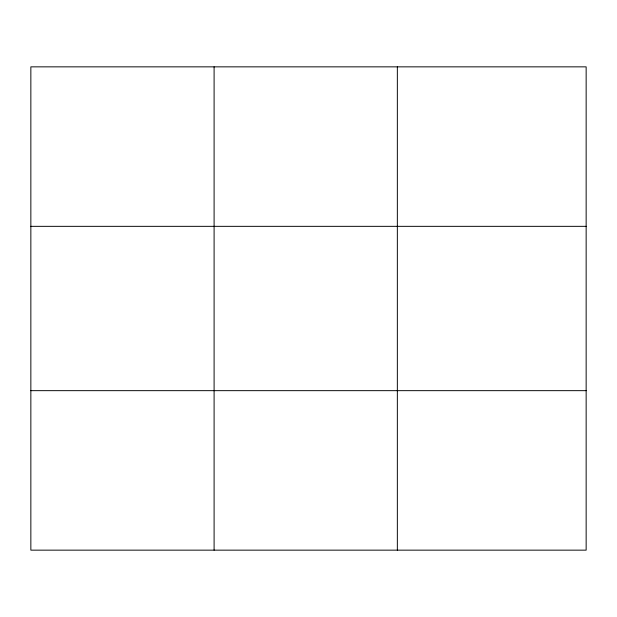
<?xml version="1.0" encoding="UTF-8"?>
<svg xmlns="http://www.w3.org/2000/svg" width="617" height="617" viewBox="0 0 617 617"><rect width="100%" height="100%" fill="white"/><g stroke="black" fill="none" stroke-linecap="round" stroke-linejoin="round"><path stroke-width="0.93" d="M214.099 550.148L214.099 66.852M397.348 550.148L397.348 66.852M586.15 226.339L586.15 66.852L30.85 66.852L30.85 550.148L586.15 550.148L586.15 226.339L30.85 226.339M30.85 390.661L586.15 390.661"/></g></svg>
